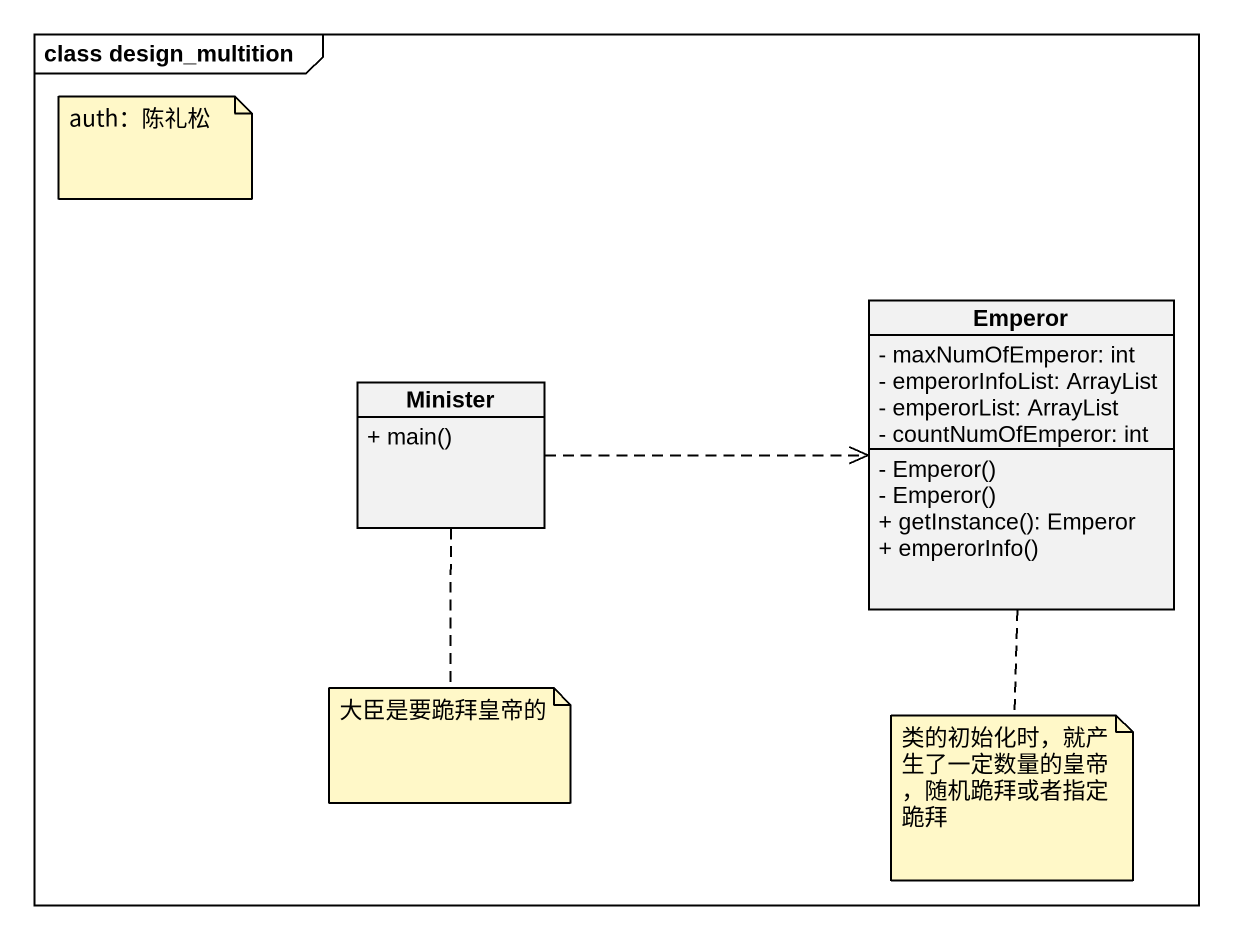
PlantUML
@startuml
mainframe class design_multition
hide circle
hide empty members
skinparam classAttributeIconSize 0
class Emperor {
  - maxNumOfEmperor: int
  - emperorInfoList: ArrayList
  - emperorList: ArrayList
  - countNumOfEmperor: int
  - Emperor()
  - Emperor()
  + getInstance(): Emperor
  + emperorInfo()
}
class Minister {
  + main()
}
Minister .right.> Emperor
note as N1
  auth：陈礼松
end note
note bottom of Minister : 大臣是要跪拜皇帝的
note bottom of Emperor : 类的初始化时，就产生了一定数量的皇帝，随机跪拜或者指定跪拜
@enduml
